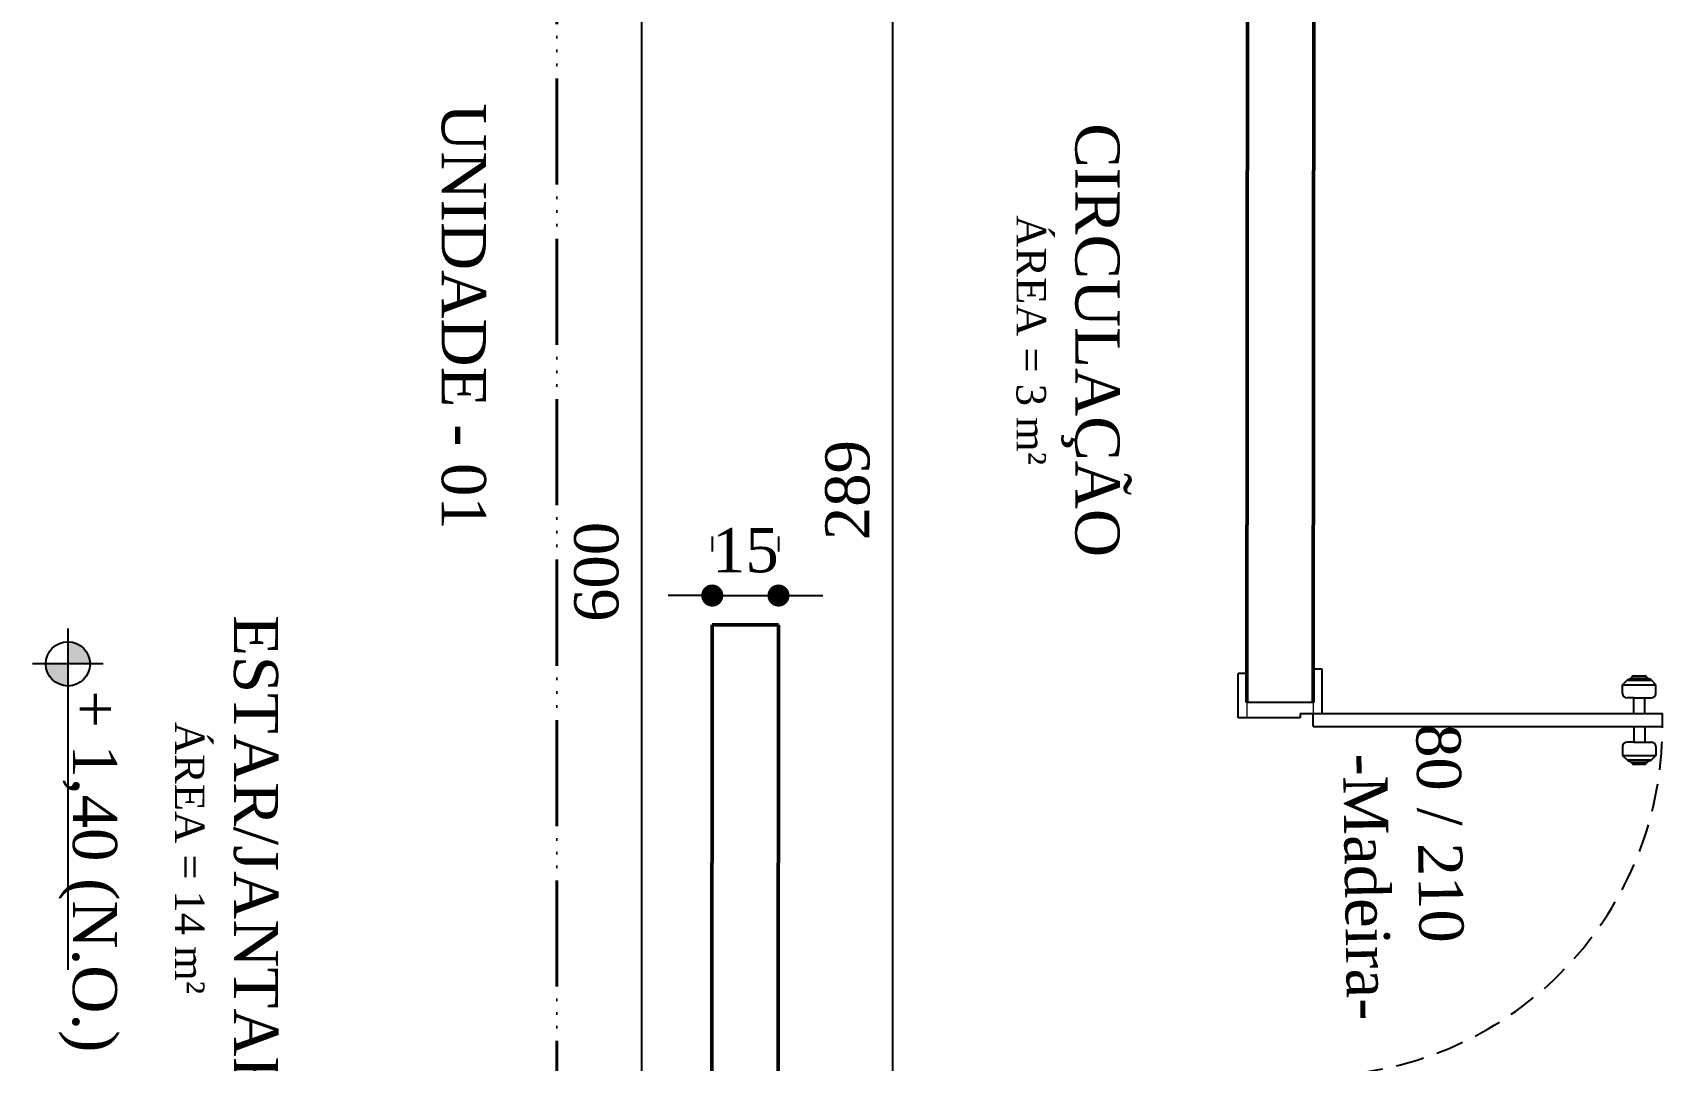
# Model space of a CAD drawing. Header units: centimetres. Extents: x -48696 to 156237, y -5617 to 29024.
# Drawn here: x 80679.3 to 81048.1, y 14945.6 to 15178.2 of the extents above; entities that cross this region are included whole.
import ezdxf

# ---------------------------------------------------------------- set-up
doc = ezdxf.new("R2010")
doc.units = ezdxf.units.CM
doc.linetypes.add('ACAD_ISO06W100', pattern=[36, 24, -3, 0, -3, 0, -3, 0, -3])
doc.linetypes.add('HIDDEN', pattern=[9.525, 6.35, -3.175])
for name, color, linetype, lineweight in [('Corte Planta', 4, 'ACAD_ISO06W100', 40), ('Parede Baixa', 5, 'Continuous', 50), ('Portas - Janelas', 2, 'Continuous', 20)]:
    doc.layers.add(name, color=color, linetype=linetype, lineweight=lineweight)
for name, color, linetype in [('Hachuria - Moveis', 1, 'Continuous'), ('PN010', 1, 'Continuous'), ('PORTAS', 3, 'Continuous'), ('Portas-Cotas', 2, 'Continuous'), ('Portas-Projeção', 55, 'HIDDEN'), ('Texto', 2, 'Continuous')]:
    doc.layers.add(name, color=color, linetype=linetype)
doc.styles.add('Valéria', font='romantic.ttf', dxfattribs={"height": 10})
doc.dimstyles.new('Cota - 50', dxfattribs={"dimtxt": 10, "dimasz": 5, "dimexe": 10, "dimexo": 20, "dimgap": 5, "dimtad": 1, "dimtxsty": 'Valéria', "dimblk": 'DOT', "dimcen": 0, "dimclrd": 12, "dimclre": 12, "dimclrt": 2, "dimazin": 2, "dimtfac": 1, "dimtix": 1, "dimtmove": 0, "dimatfit": 3, "dimldrblk": 'DOT', "dimfxl": 1, "dimarcsym": 0})

# ---------------------------------------------------------------- blocks, each defined once
blk = doc.blocks.new('_Dot')
at = {"color": 0, "linetype": 'ByBlock', "lineweight": -2}
blk.add_line((-0.5, 0), (-1, 0), dxfattribs=at)
at = {"color": 0, "linetype": 'ByBlock', "const_width": 0.5}
blk.add_lwpolyline([(-0.25, 0, 1), (0.25, 0, 1)], format="xyb", close=True, dxfattribs=at)
blk = doc.blocks.new('*D1389')
at = {"color": 12, "lineweight": -2, "transparency": 16777216}
for p, q in [((80818.93, 15356.11), (80807.12, 15356.11)), ((80817.12, 15351.11), (80817.12, 14761.12)), ((80818.31, 14756.12), (80807.12, 14756.12))]:
    blk.add_line(p, q, dxfattribs=at)
at = {"layer": 'Defpoints', "color": 0, "transparency": 16777216}
for p in [(80838.93, 15356.11), (80817.12, 14756.12), (80838.31, 14756.12)]:
    blk.add_point(p, dxfattribs=at)
at = {"color": 12, "lineweight": -2, "transparency": 16777216, "xscale": 5, "yscale": 5, "zscale": 5}
for p, rotation in [((80817.12, 15356.11), 90), ((80817.12, 14756.12), 270)]:
    blk.add_blockref('_Dot', p, dxfattribs=dict(at, rotation=rotation))
at = {"color": 2, "transparency": 16777216, "insert": (80806.97, 15056.12), "char_height": 10, "attachment_point": 5, "rotation": 90, "style": 'Valéria'}
blk.add_mtext('600', dxfattribs=at)
blk = doc.blocks.new('*D1402')
at = {"color": 12, "lineweight": -2, "transparency": 16777216}
for p, q in [((80833.13, 15064.11), (80833.13, 15060.77)), ((80848.13, 15064.1), (80848.13, 15060.77)), ((80828.13, 15050.77), (80823.13, 15050.77)), ((80833.13, 15050.77), (80848.13, 15050.77)), ((80853.13, 15050.77), (80858.13, 15050.77))]:
    blk.add_line(p, q, dxfattribs=at)
at = {"layer": 'Defpoints', "color": 0, "transparency": 16777216}
for p in [(80848.13, 15050.77), (80833.13, 15044.11), (80848.13, 15044.1)]:
    blk.add_point(p, dxfattribs=at)
at = {"color": 12, "lineweight": -2, "transparency": 16777216, "xscale": 5, "yscale": 5, "zscale": 5}
blk.add_blockref('_Dot', (80833.13, 15050.77), dxfattribs=at)
at = {"color": 12, "lineweight": -2, "transparency": 16777216, "xscale": 5, "yscale": 5, "zscale": 5, "rotation": 180}
blk.add_blockref('_Dot', (80848.13, 15050.77), dxfattribs=at)
at = {"color": 2, "transparency": 16777216, "insert": (80840.63, 15060.96), "char_height": 10, "attachment_point": 5, "style": 'Valéria'}
blk.add_mtext('15', dxfattribs=at)
blk = doc.blocks.new('*D1416')
at = {"color": 12, "lineweight": -2, "transparency": 16777216}
for p, q in [((80893.94, 15219.11), (80883.94, 15219.11)), ((80873.94, 15214.11), (80873.94, 14935.12)), ((80868.06, 14930.12), (80883.94, 14930.12))]:
    blk.add_line(p, q, dxfattribs=at)
at = {"layer": 'Defpoints', "color": 0, "transparency": 16777216}
for p in [(80873.94, 15219.11), (80848.06, 14930.12), (80873.94, 14930.12)]:
    blk.add_point(p, dxfattribs=at)
at = {"color": 12, "lineweight": -2, "transparency": 16777216, "xscale": 5, "yscale": 5, "zscale": 5}
for p, rotation in [((80873.94, 15219.11), 90), ((80873.94, 14930.12), 270)]:
    blk.add_blockref('_Dot', p, dxfattribs=dict(at, rotation=rotation))
at = {"color": 2, "transparency": 16777216, "insert": (80863.78, 15074.62), "char_height": 10, "attachment_point": 5, "rotation": 90, "style": 'Valéria'}
blk.add_mtext('289', dxfattribs=at)

msp = doc.modelspace()

# ---------------------------------------------------------------- hatches: boundary and pattern name
at = {"layer": 'Portas - Janelas'}
h = msp.add_hatch(color=256, dxfattribs=at)
edge = h.paths.add_edge_path()
edge.add_arc((80687.34697, 15035.29305), 5, 0, 90)
edge.add_line((80687.34697, 15040.29305), (80687.34697, 15035.29305))
edge.add_line((80687.34697, 15035.29305), (80692.34697, 15035.29305))
edge = h.paths.add_edge_path()
edge.add_arc((80687.34697, 15035.29305), 5, 180, 270)
edge.add_line((80687.34697, 15030.29305), (80687.34697, 15035.29305))
edge.add_line((80687.34697, 15035.29305), (80682.34697, 15035.29305))

# ---------------------------------------------------------------- linework, layer by layer
at = {"color": 5}
msp.add_line((80969.12759, 15026.59426), (80954.12759, 15026.60301), dxfattribs=at)
at = {"layer": 'Corte Planta'}
msp.add_line((80797.99136, 15675.99332), (80797.99136, 13660.94308), dxfattribs=at)
at = {"layer": 'Hachuria - Moveis'}
msp.add_circle((80687.34697, 15035.29305), 5, dxfattribs=at)
at = {"layer": 'Parede Baixa'}
for p, q in [((80954.23984, 15219.05672), (80954.12759, 15026.60301)), ((80969.23984, 15219.04973), (80969.12759, 15026.59426)), ((80833.13008, 15044.11944), (80832.96182, 14755.63343)), ((80848.13008, 15044.11069), (80833.13007, 15044.11069)), ((80848.13008, 15044.11069), (80848.06391, 14930.66485))]:
    msp.add_line(p, q, dxfattribs=at)
at = {"layer": 'PN010'}
for p, q in [((80687.34697, 15043.29305), (80687.34697, 14966.0633)), ((80695.34697, 15035.29305), (80679.34697, 15035.29305))]:
    msp.add_line(p, q, dxfattribs=at)
at = {"layer": 'PORTAS', "color": 2, "linetype": 'Continuous'}
for p, q in [((80954.12759, 15033.10003), (80952.12759, 15033.10003)), ((80952.12759, 15023.10009), (80952.12759, 15033.10003)), ((80971.12759, 15034.10009), (80969.12759, 15034.10009)), ((80971.12759, 15024.10009), (80971.12759, 15034.10009)), ((81039.12759, 15030.60009), (81040.27404, 15031.74654)), ((81040.12759, 15031.60009), (81045.62759, 15031.60009)), ((81040.27404, 15031.74654), (81041.12759, 15032.10009)), ((81041.12759, 15032.10009), (81044.62759, 15032.10009)), ((81041.62759, 15032.60009), (81044.12759, 15032.60009)), ((81045.48114, 15031.74654), (81044.62759, 15032.10009)), ((81046.62759, 15030.60009), (81045.48114, 15031.74654)), ((81039.12759, 15030.60009), (81046.62759, 15030.60009)), ((81039.12759, 15028.60009), (81039.12759, 15030.60009)), ((81039.19548, 15030.66798), (81039.26337, 15030.60009)), ((81046.62759, 15028.60009), (81046.62759, 15030.60009)), ((81041.62759, 15027.60009), (81040.12759, 15027.60009)), ((81041.62759, 15024.10009), (81041.62759, 15027.60009)), ((81041.62759, 15027.60009), (81044.12759, 15027.60009)), ((81044.12759, 15024.10009), (81044.12759, 15027.60009)), ((81044.12759, 15027.60009), (81045.62759, 15027.60009)), ((80966.12759, 15023.10009), (80952.12759, 15023.10009)), ((80966.12759, 15024.10009), (80969.12759, 15024.10009)), ((80966.12759, 15024.10009), (80966.12759, 15023.10009)), ((80969.12759, 15024.10009), (81048.12759, 15024.10009)), ((80969.12759, 15021.10009), (80969.12759, 15024.10009)), ((80969.12759, 15021.10009), (81048.12759, 15021.10009)), ((81041.62759, 15021.10009), (81041.62759, 15017.60009)), ((81044.12759, 15021.10009), (81044.12759, 15017.60009)), ((81048.12759, 15021.10009), (81048.12759, 15024.10009)), ((81041.62759, 15017.60009), (81040.12759, 15017.60009)), ((81041.62759, 15017.60009), (81044.12759, 15017.60009)), ((81044.12759, 15017.60009), (81045.62759, 15017.60009)), ((81039.12759, 15016.60009), (81039.12759, 15014.60009)), ((81039.12759, 15014.60009), (81046.62759, 15014.60009)), ((81039.12759, 15014.60009), (81040.27404, 15013.45364)), ((81039.19548, 15014.5322), (81039.26337, 15014.60009)), ((81040.12759, 15013.60009), (81045.62759, 15013.60009)), ((81040.27404, 15013.45364), (81041.12759, 15013.10009)), ((81041.12759, 15013.10009), (81044.62759, 15013.10009)), ((81045.48114, 15013.45364), (81044.62759, 15013.10009)), ((81046.62759, 15014.60009), (81045.48114, 15013.45364)), ((81046.62759, 15016.60009), (81046.62759, 15014.60009)), ((81041.62759, 15012.60009), (81044.12759, 15012.60009))]:
    msp.add_line(p, q, dxfattribs=at)
for centre, radius, start, end in [((81041.62759, 15032.10009), 0.5, 90, 180), ((81044.12759, 15032.10009), 0.5, 0, 90), ((81040.12759, 15028.60009), 1, 180, 270), ((81045.62759, 15028.60009), 1, 270, 0), ((81040.12759, 15016.60009), 1, 90, 180), ((81045.62759, 15016.60009), 1, 0, 90), ((81041.62759, 15013.10009), 0.5, 180, 270), ((81044.12759, 15013.10009), 0.5, 270, 0)]:
    msp.add_arc(centre, radius, start, end, dxfattribs=at)
at = {"layer": 'Portas - Janelas'}
for p, q in [((80954.12759, 15026.60003), (80954.12759, 15023.10003)), ((80969.12759, 15026.60009), (80969.12759, 15024.10009))]:
    msp.add_line(p, q, dxfattribs=at)
at = {"layer": 'Portas-Projeção'}
msp.add_arc((80969.12759, 15021.10009), 79, 270, 0, dxfattribs=at)

# ---------------------------------------------------------------- texts
at = {"layer": 'Portas-Cotas', "char_height": 10, "style": 'Valéria'}
for s, insert, attachment_point, rotation in [('{\\C12;UNIDADE - 01}', (80781.92957, 15113.90397), 2, 270), ('CIRCULAÇÃO\\P{\\H0.6667x;ÁREA = 3 m²}', (80925.31459, 15108.55205), 2, 270), ('\\pxi-2.3669;80 / 210\\P\\pi0;-Madeira-', (80989.5769, 14984.98261), 5, 270.9062023)]:
    msp.add_mtext(s, dxfattribs=dict(at, insert=insert, attachment_point=attachment_point, rotation=rotation))
at = {"layer": 'Portas-Cotas', "insert": (80734.91092, 14991.35841), "char_height": 10, "width": 112.4201183, "attachment_point": 2, "rotation": 270, "style": 'Valéria'}
msp.add_mtext('ESTAR/JANTAR\\P{\\H0.6667x;ÁREA = 14 m²}', dxfattribs=at)
at = {"layer": 'Texto', "insert": (80698.45348, 15029.32957), "char_height": 10, "attachment_point": 1, "rotation": 270, "style": 'Valéria'}
msp.add_mtext('+ 1,40 (N.O.)', dxfattribs=at)

# ---------------------------------------------------------------- dimensions: what is measured, and where the dimension line sits
dim = msp.add_linear_dim(base=(80817.11984, 14756.11652), p1=(80838.93378, 15356.11377), p2=(80838.31205, 14756.11652), angle=270, dimstyle='Cota - 50')
dim.commit()
dim.dimension.update_dxf_attribs({"geometry": '*D1389', "text_midpoint": (80806.97191, 15056.11515)})
dim = msp.add_linear_dim(base=(80873.93962, 14930.1186), p1=(80873.93962, 15219.11388), p2=(80848.06359, 14930.1186), angle=270, dimstyle='Cota - 50', override={"dimtxsty": 'Valéria'})
dim.commit()
dim.dimension.update_dxf_attribs({"geometry": '*D1416', "text_midpoint": (80863.7769, 15074.61624)})
dim = msp.add_linear_dim(base=(80848.13007, 15050.76591), p1=(80833.13008, 15044.11069), p2=(80848.13007, 15044.10194), dimstyle='Cota - 50', override={"dimtxsty": 'Valéria'})
dim.commit()
dim.dimension.update_dxf_attribs({"geometry": '*D1402', "text_midpoint": (80840.63007, 15060.95822)})

doc.saveas('drawing.dxf')
